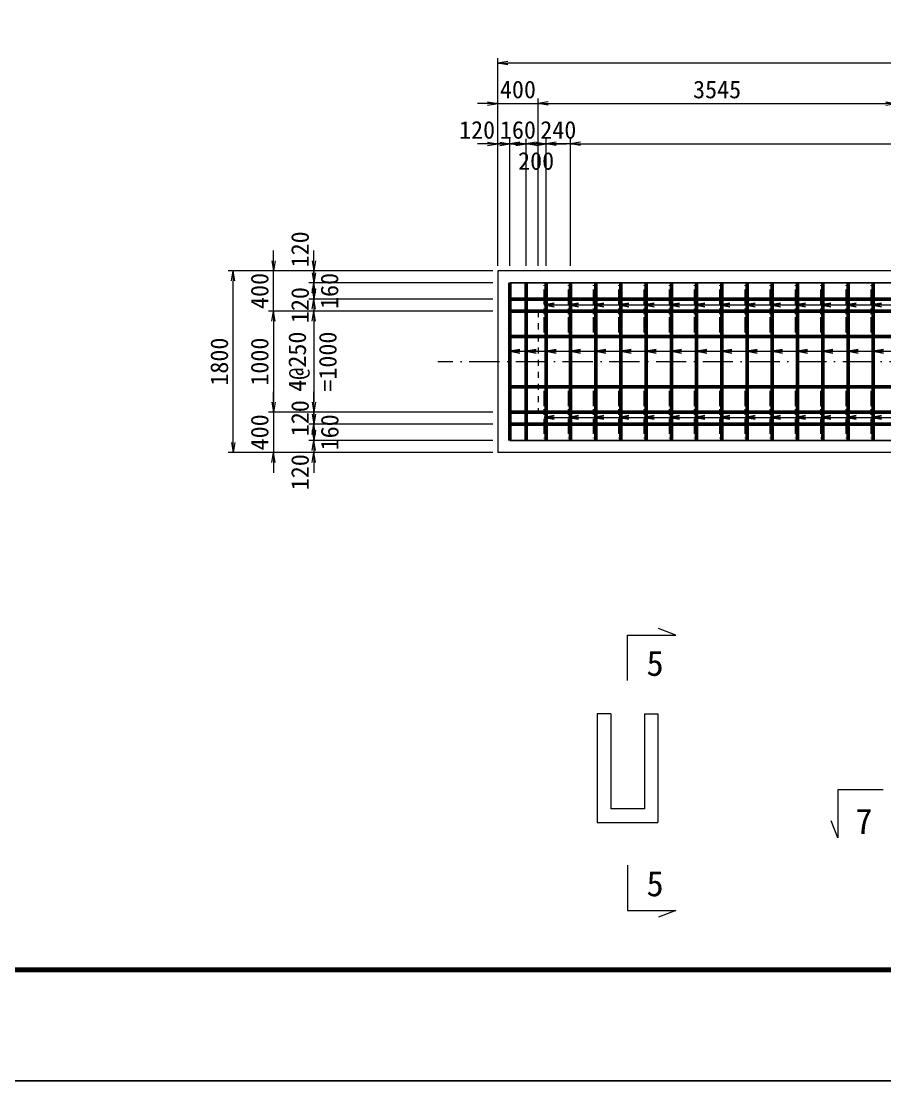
# Model space of a CAD drawing. Header units: millimetres. Extents: x 67792 to 193942, y -50017 to -20317.
# Drawn here: x 85857 to 94413, y -50017 to -39524 of the extents above; entities that cross this region are included whole.
import ezdxf
from ezdxf.enums import TextEntityAlignment as Align

# ---------------------------------------------------------------- set-up
doc = ezdxf.new("R2010")
doc.units = ezdxf.units.MM
doc.header["$LTSCALE"] = 50
doc.header["$PDSIZE"] = 300
for name, pattern in [('SXF_一点短鎖線', [9.25, 6, -1.5, 0.25, -1.5]), ('SXF_二点短鎖線', [11, 6, -1.5, 0.25, -1.5, 0.25, -1.5]), ('SXF_跳び破線', [12, 6, -6])]:
    doc.linetypes.add(name, pattern=pattern)
doc.layers.get('Defpoints').update_dxf_attribs({"color": 191})
for name, color, linetype, lineweight in [('D-BGD', 7, 'Continuous', 13), ('D-BMK', 2, 'SXF_一点短鎖線', 13), ('D-STR', 1, 'Continuous', 50), ('D-STR-DIM', 7, 'Continuous', 13), ('D-STR-HTXT', 7, 'Continuous', 13), ('D-STR-STR7', 6, 'SXF_二点短鎖線', 25), ('D-STR-TXT', 7, 'Continuous', 13), ('D-TTL', 2, 'Continuous', 140)]:
    doc.layers.add(name, color=color, linetype=linetype, lineweight=lineweight)
doc.styles.add('YOKO_GOTHIC', font='MS Gothic.ttf')
doc.dimstyles.new('S50', dxfattribs={"dimscale": 50, "dimtxt": 3.5, "dimasz": 2, "dimexe": 1, "dimexo": 1, "dimgap": 1, "dimtad": 1, "dimdec": 0, "dimzin": 1, "dimdsep": 46, "dimtxsty": 'YOKO_GOTHIC', "dimblk": 'OPEN', "dimcen": 0, "dimclrd": 256, "dimclre": 256, "dimclrt": 256, "dimaunit": 1, "dimadec": 3, "dimazin": 0, "dimtfac": 1, "dimtdec": 0, "dimtix": 1, "dimtmove": 2, "dimatfit": 3, "dimldrblk": 'OPEN', "dimfxl": 1, "dimlwd": -1, "dimlwe": -1, "dimarcsym": 2})

# ---------------------------------------------------------------- blocks, each defined once
blk = doc.blocks.new('_Open')
at = {"color": 0, "linetype": 'ByBlock', "lineweight": -2}
for p, q in [((-1, 0.17), (0, 0)), ((-1, -0.17), (0, 0)), ((0, 0), (-1, 0))]:
    blk.add_line(p, q, dxfattribs=at)
blk = doc.blocks.new('*D306')
at = {"layer": 'D-STR-DIM', "ltscale": 1500, "transparency": 16777216}
for p, q in [((90578, -41945), (90578, -40689)), ((90698, -41945), (90698, -40689)), ((90478, -40739), (90378, -40739)), ((90578, -40739), (90698, -40739)), ((90798, -40739), (90898, -40739))]:
    blk.add_line(p, q, dxfattribs=at)
at = {"layer": 'Defpoints', "color": 0, "ltscale": 1500, "transparency": 16777216}
for p in [(90698, -40739), (90578, -41995), (90698, -41995)]:
    blk.add_point(p, dxfattribs=at)
at = {"layer": 'D-STR-DIM', "ltscale": 1500, "transparency": 16777216, "xscale": 100, "yscale": 100, "zscale": 100}
blk.add_blockref('_Open', (90578, -40739), dxfattribs=at)
at = {"layer": 'D-STR-DIM', "ltscale": 1500, "transparency": 16777216, "xscale": 100, "yscale": 100, "zscale": 100, "rotation": 180}
blk.add_blockref('_Open', (90698, -40739), dxfattribs=at)
at = {"layer": 'D-STR-DIM', "ltscale": 1500, "transparency": 16777216, "insert": (90373, -40601), "char_height": 175, "attachment_point": 5, "style": 'YOKO_GOTHIC'}
blk.add_mtext('120', dxfattribs=at)
blk = doc.blocks.new('*D307')
at = {"layer": 'D-STR-DIM', "ltscale": 1500, "transparency": 16777216}
for p, q in [((90698, -41945), (90698, -40689)), ((90858, -41945), (90858, -40689)), ((90598, -40739), (90498, -40739)), ((90698, -40739), (90858, -40739)), ((90958, -40739), (91058, -40739))]:
    blk.add_line(p, q, dxfattribs=at)
at = {"layer": 'Defpoints', "color": 0, "ltscale": 1500, "transparency": 16777216}
for p in [(90858, -40739), (90698, -41995), (90858, -41995)]:
    blk.add_point(p, dxfattribs=at)
at = {"layer": 'D-STR-DIM', "ltscale": 1500, "transparency": 16777216, "xscale": 100, "yscale": 100, "zscale": 100}
blk.add_blockref('_Open', (90698, -40739), dxfattribs=at)
at = {"layer": 'D-STR-DIM', "ltscale": 1500, "transparency": 16777216, "xscale": 100, "yscale": 100, "zscale": 100, "rotation": 180}
blk.add_blockref('_Open', (90858, -40739), dxfattribs=at)
at = {"layer": 'D-STR-DIM', "ltscale": 1500, "transparency": 16777216, "insert": (90778, -40601), "char_height": 175, "attachment_point": 5, "style": 'YOKO_GOTHIC'}
blk.add_mtext('160', dxfattribs=at)
blk = doc.blocks.new('*D308')
at = {"layer": 'D-STR-DIM', "ltscale": 1500, "transparency": 16777216}
for p, q in [((90858, -41945), (90858, -40689)), ((91058, -41945), (91058, -40689)), ((90758, -40739), (90658, -40739)), ((90858, -40739), (91058, -40739)), ((91158, -40739), (91258, -40739))]:
    blk.add_line(p, q, dxfattribs=at)
at = {"layer": 'Defpoints', "color": 0, "ltscale": 1500, "transparency": 16777216}
for p in [(91058, -40739), (90858, -41995), (91058, -41995)]:
    blk.add_point(p, dxfattribs=at)
at = {"layer": 'D-STR-DIM', "ltscale": 1500, "transparency": 16777216, "xscale": 100, "yscale": 100, "zscale": 100}
blk.add_blockref('_Open', (90858, -40739), dxfattribs=at)
at = {"layer": 'D-STR-DIM', "ltscale": 1500, "transparency": 16777216, "xscale": 100, "yscale": 100, "zscale": 100, "rotation": 180}
blk.add_blockref('_Open', (91058, -40739), dxfattribs=at)
at = {"layer": 'D-STR-DIM', "ltscale": 1500, "transparency": 16777216, "insert": (90958, -40909), "char_height": 175, "attachment_point": 5, "style": 'YOKO_GOTHIC'}
blk.add_mtext('200', dxfattribs=at)
blk = doc.blocks.new('*D309')
at = {"layer": 'D-STR-DIM', "ltscale": 1500, "transparency": 16777216}
for p, q in [((90578, -41945), (90578, -40289)), ((90978, -41945), (90978, -40289)), ((90478, -40339), (90378, -40339)), ((90578, -40339), (90978, -40339)), ((91078, -40339), (91178, -40339))]:
    blk.add_line(p, q, dxfattribs=at)
at = {"layer": 'Defpoints', "color": 0, "ltscale": 1500, "transparency": 16777216}
for p in [(90978, -40339), (90578, -41995), (90978, -41995)]:
    blk.add_point(p, dxfattribs=at)
at = {"layer": 'D-STR-DIM', "ltscale": 1500, "transparency": 16777216, "xscale": 100, "yscale": 100, "zscale": 100}
blk.add_blockref('_Open', (90578, -40339), dxfattribs=at)
at = {"layer": 'D-STR-DIM', "ltscale": 1500, "transparency": 16777216, "xscale": 100, "yscale": 100, "zscale": 100, "rotation": 180}
blk.add_blockref('_Open', (90978, -40339), dxfattribs=at)
at = {"layer": 'D-STR-DIM', "ltscale": 1500, "transparency": 16777216, "insert": (90778, -40201), "char_height": 175, "attachment_point": 5, "style": 'YOKO_GOTHIC'}
blk.add_mtext('400', dxfattribs=at)
blk = doc.blocks.new('*D310')
at = {"layer": 'D-STR-DIM', "ltscale": 1500, "transparency": 16777216}
for p, q in [((90978, -41945), (90978, -40289)), ((94524, -41945), (94524, -40289)), ((91078, -40339), (94424, -40339))]:
    blk.add_line(p, q, dxfattribs=at)
at = {"layer": 'Defpoints', "color": 0, "ltscale": 1500, "transparency": 16777216}
for p in [(94524, -40339), (90978, -41995), (94524, -41995)]:
    blk.add_point(p, dxfattribs=at)
at = {"layer": 'D-STR-DIM', "ltscale": 1500, "transparency": 16777216, "xscale": 100, "yscale": 100, "zscale": 100, "rotation": 180}
blk.add_blockref('_Open', (90978, -40339), dxfattribs=at)
at = {"layer": 'D-STR-DIM', "ltscale": 1500, "transparency": 16777216, "xscale": 100, "yscale": 100, "zscale": 100}
blk.add_blockref('_Open', (94524, -40339), dxfattribs=at)
at = {"layer": 'D-STR-DIM', "ltscale": 1500, "transparency": 16777216, "insert": (92751, -40201), "char_height": 175, "attachment_point": 5, "style": 'YOKO_GOTHIC'}
blk.add_mtext('3545', dxfattribs=at)
blk = doc.blocks.new('*D312')
at = {"layer": 'D-STR-DIM', "ltscale": 1500, "transparency": 16777216}
for p, q in [((90578, -41945), (90578, -39889)), ((102578, -39939), (90678, -39939)), ((102678, -41945), (102678, -39889))]:
    blk.add_line(p, q, dxfattribs=at)
at = {"layer": 'Defpoints', "color": 0, "ltscale": 1500, "transparency": 16777216}
for p in [(90578, -39939), (90578, -41995), (102678, -41995)]:
    blk.add_point(p, dxfattribs=at)
at = {"layer": 'D-STR-DIM', "ltscale": 1500, "transparency": 16777216, "xscale": 100, "yscale": 100, "zscale": 100, "rotation": 180}
blk.add_blockref('_Open', (90578, -39939), dxfattribs=at)
at = {"layer": 'D-STR-DIM', "ltscale": 1500, "transparency": 16777216, "xscale": 100, "yscale": 100, "zscale": 100}
blk.add_blockref('_Open', (102678, -39939), dxfattribs=at)
at = {"layer": 'D-STR-DIM', "ltscale": 1500, "transparency": 16777216, "insert": (96628, -39801), "char_height": 175, "attachment_point": 5, "style": 'YOKO_GOTHIC'}
blk.add_mtext('12100', dxfattribs=at)
blk = doc.blocks.new('*D313')
at = {"layer": 'D-STR-DIM', "ltscale": 1500, "transparency": 16777216}
for p, q in [((91298, -41945), (91298, -40689)), ((102548, -41945), (102548, -40689)), ((91398, -40739), (102448, -40739))]:
    blk.add_line(p, q, dxfattribs=at)
at = {"layer": 'Defpoints', "color": 0, "ltscale": 1500, "transparency": 16777216}
for p in [(102548, -40739), (91298, -41995), (102548, -41995)]:
    blk.add_point(p, dxfattribs=at)
at = {"layer": 'D-STR-DIM', "ltscale": 1500, "transparency": 16777216, "xscale": 100, "yscale": 100, "zscale": 100, "rotation": 180}
blk.add_blockref('_Open', (91298, -40739), dxfattribs=at)
at = {"layer": 'D-STR-DIM', "ltscale": 1500, "transparency": 16777216, "xscale": 100, "yscale": 100, "zscale": 100}
blk.add_blockref('_Open', (102548, -40739), dxfattribs=at)
at = {"layer": 'D-STR-DIM', "ltscale": 1500, "transparency": 16777216, "insert": (96923, -40592), "char_height": 175, "attachment_point": 5, "style": 'YOKO_GOTHIC'}
blk.add_mtext('45@250=11250', dxfattribs=at)
blk = doc.blocks.new('*D314')
at = {"layer": 'D-STR-DIM', "ltscale": 1500, "transparency": 16777216}
for p, q in [((88757, -41895), (88757, -41795)), ((90528, -41995), (88707, -41995)), ((88757, -41995), (88757, -42115)), ((90528, -42115), (88707, -42115)), ((88757, -42215), (88757, -42315))]:
    blk.add_line(p, q, dxfattribs=at)
at = {"layer": 'Defpoints', "color": 0, "ltscale": 1500, "transparency": 16777216}
for p in [(90578, -41995), (88757, -42115), (90578, -42115)]:
    blk.add_point(p, dxfattribs=at)
at = {"layer": 'D-STR-DIM', "ltscale": 1500, "transparency": 16777216, "xscale": 100, "yscale": 100, "zscale": 100}
for p, rotation in [((88757, -41995), 270), ((88757, -42115), 90)]:
    blk.add_blockref('_Open', p, dxfattribs=dict(at, rotation=rotation))
at = {"layer": 'D-STR-DIM', "ltscale": 1500, "transparency": 16777216, "insert": (88620, -41783), "char_height": 175, "attachment_point": 5, "rotation": 90, "style": 'YOKO_GOTHIC'}
blk.add_mtext('120', dxfattribs=at)
blk = doc.blocks.new('*D315')
at = {"layer": 'D-STR-DIM', "ltscale": 1500, "transparency": 16777216}
for p, q in [((88757, -42015), (88757, -41915)), ((90528, -42115), (88707, -42115)), ((88757, -42115), (88757, -42275)), ((90528, -42275), (88707, -42275)), ((88757, -42375), (88757, -42475))]:
    blk.add_line(p, q, dxfattribs=at)
at = {"layer": 'Defpoints', "color": 0, "ltscale": 1500, "transparency": 16777216}
for p in [(90578, -42115), (88757, -42275), (90578, -42275)]:
    blk.add_point(p, dxfattribs=at)
at = {"layer": 'D-STR-DIM', "ltscale": 1500, "transparency": 16777216, "xscale": 100, "yscale": 100, "zscale": 100}
for p, rotation in [((88757, -42115), 270), ((88757, -42275), 90)]:
    blk.add_blockref('_Open', p, dxfattribs=dict(at, rotation=rotation))
at = {"layer": 'D-STR-DIM', "ltscale": 1500, "transparency": 16777216, "insert": (88912, -42195), "char_height": 175, "attachment_point": 5, "rotation": 90, "style": 'YOKO_GOTHIC'}
blk.add_mtext('160', dxfattribs=at)
blk = doc.blocks.new('*D316')
at = {"layer": 'D-STR-DIM', "ltscale": 1500, "transparency": 16777216}
for p, q in [((88757, -42175), (88757, -42075)), ((90528, -42275), (88707, -42275)), ((88757, -42275), (88757, -42395)), ((90528, -42395), (88707, -42395)), ((88757, -42495), (88757, -42595))]:
    blk.add_line(p, q, dxfattribs=at)
at = {"layer": 'Defpoints', "color": 0, "ltscale": 1500, "transparency": 16777216}
for p in [(90578, -42275), (88757, -42395), (90578, -42395)]:
    blk.add_point(p, dxfattribs=at)
at = {"layer": 'D-STR-DIM', "ltscale": 1500, "transparency": 16777216, "xscale": 100, "yscale": 100, "zscale": 100}
for p, rotation in [((88757, -42275), 270), ((88757, -42395), 90)]:
    blk.add_blockref('_Open', p, dxfattribs=dict(at, rotation=rotation))
at = {"layer": 'D-STR-DIM', "ltscale": 1500, "transparency": 16777216, "insert": (88620, -42335), "char_height": 175, "attachment_point": 5, "rotation": 90, "style": 'YOKO_GOTHIC'}
blk.add_mtext('120', dxfattribs=at)
blk = doc.blocks.new('*D317')
at = {"layer": 'D-STR-DIM', "ltscale": 1500, "transparency": 16777216}
for p, q in [((90528, -42395), (88707, -42395)), ((88757, -42495), (88757, -43295)), ((90528, -43395), (88707, -43395))]:
    blk.add_line(p, q, dxfattribs=at)
at = {"layer": 'Defpoints', "color": 0, "ltscale": 1500, "transparency": 16777216}
for p in [(90578, -42395), (88757, -43395), (90578, -43395)]:
    blk.add_point(p, dxfattribs=at)
at = {"layer": 'D-STR-DIM', "ltscale": 1500, "transparency": 16777216, "xscale": 100, "yscale": 100, "zscale": 100}
for p, rotation in [((88757, -42395), 90), ((88757, -43395), 270)]:
    blk.add_blockref('_Open', p, dxfattribs=dict(at, rotation=rotation))
at = {"layer": 'D-STR-DIM', "ltscale": 1500, "transparency": 16777216, "char_height": 175, "attachment_point": 5, "rotation": 90, "style": 'YOKO_GOTHIC'}
for s, insert in [('4@250', (88610, -42895)), ('=1000', (88895, -42895))]:
    blk.add_mtext(s, dxfattribs=dict(at, insert=insert))
blk = doc.blocks.new('*D318')
at = {"layer": 'D-STR-DIM', "ltscale": 1500, "transparency": 16777216}
for p, q in [((88757, -43295), (88757, -43195)), ((90528, -43395), (88707, -43395)), ((88757, -43395), (88757, -43515)), ((90528, -43515), (88707, -43515)), ((88757, -43615), (88757, -43715))]:
    blk.add_line(p, q, dxfattribs=at)
at = {"layer": 'Defpoints', "color": 0, "ltscale": 1500, "transparency": 16777216}
for p in [(90578, -43395), (88757, -43515), (90578, -43515)]:
    blk.add_point(p, dxfattribs=at)
at = {"layer": 'D-STR-DIM', "ltscale": 1500, "transparency": 16777216, "xscale": 100, "yscale": 100, "zscale": 100}
for p, rotation in [((88757, -43395), 270), ((88757, -43515), 90)]:
    blk.add_blockref('_Open', p, dxfattribs=dict(at, rotation=rotation))
at = {"layer": 'D-STR-DIM', "ltscale": 1500, "transparency": 16777216, "insert": (88620, -43455), "char_height": 175, "attachment_point": 5, "rotation": 90, "style": 'YOKO_GOTHIC'}
blk.add_mtext('120', dxfattribs=at)
blk = doc.blocks.new('*D319')
at = {"layer": 'D-STR-DIM', "ltscale": 1500, "transparency": 16777216}
for p, q in [((88757, -43415), (88757, -43315)), ((90528, -43515), (88707, -43515)), ((88757, -43515), (88757, -43675)), ((90528, -43675), (88707, -43675)), ((88757, -43775), (88757, -43875))]:
    blk.add_line(p, q, dxfattribs=at)
at = {"layer": 'Defpoints', "color": 0, "ltscale": 1500, "transparency": 16777216}
for p in [(90578, -43515), (88757, -43675), (90578, -43675)]:
    blk.add_point(p, dxfattribs=at)
at = {"layer": 'D-STR-DIM', "ltscale": 1500, "transparency": 16777216, "xscale": 100, "yscale": 100, "zscale": 100}
for p, rotation in [((88757, -43515), 270), ((88757, -43675), 90)]:
    blk.add_blockref('_Open', p, dxfattribs=dict(at, rotation=rotation))
at = {"layer": 'D-STR-DIM', "ltscale": 1500, "transparency": 16777216, "insert": (88914, -43595), "char_height": 175, "attachment_point": 5, "rotation": 90, "style": 'YOKO_GOTHIC'}
blk.add_mtext('160', dxfattribs=at)
blk = doc.blocks.new('*D320')
at = {"layer": 'D-STR-DIM', "ltscale": 1500, "transparency": 16777216}
for p, q in [((88757, -43575), (88757, -43475)), ((90528, -43675), (88707, -43675)), ((88757, -43675), (88757, -43795)), ((90528, -43795), (88707, -43795)), ((88757, -43895), (88757, -43995))]:
    blk.add_line(p, q, dxfattribs=at)
at = {"layer": 'Defpoints', "color": 0, "ltscale": 1500, "transparency": 16777216}
for p in [(90578, -43675), (88757, -43795), (90578, -43795)]:
    blk.add_point(p, dxfattribs=at)
at = {"layer": 'D-STR-DIM', "ltscale": 1500, "transparency": 16777216, "xscale": 100, "yscale": 100, "zscale": 100}
for p, rotation in [((88757, -43675), 270), ((88757, -43795), 90)]:
    blk.add_blockref('_Open', p, dxfattribs=dict(at, rotation=rotation))
at = {"layer": 'D-STR-DIM', "ltscale": 1500, "transparency": 16777216, "insert": (88620, -43990), "char_height": 175, "attachment_point": 5, "rotation": 90, "style": 'YOKO_GOTHIC'}
blk.add_mtext('120', dxfattribs=at)
blk = doc.blocks.new('*D321')
at = {"layer": 'D-STR-DIM', "ltscale": 1500, "transparency": 16777216}
for p, q in [((88357, -41895), (88357, -41795)), ((90528, -41995), (88307, -41995)), ((88357, -42395), (88357, -41995)), ((90528, -42395), (88307, -42395)), ((88357, -42495), (88357, -42595))]:
    blk.add_line(p, q, dxfattribs=at)
at = {"layer": 'Defpoints', "color": 0, "ltscale": 1500, "transparency": 16777216}
for p in [(88357, -41995), (90578, -41995), (90578, -42395)]:
    blk.add_point(p, dxfattribs=at)
at = {"layer": 'D-STR-DIM', "ltscale": 1500, "transparency": 16777216, "xscale": 100, "yscale": 100, "zscale": 100}
for p, rotation in [((88357, -41995), 270), ((88357, -42395), 90)]:
    blk.add_blockref('_Open', p, dxfattribs=dict(at, rotation=rotation))
at = {"layer": 'D-STR-DIM', "ltscale": 1500, "transparency": 16777216, "insert": (88220, -42195), "char_height": 175, "attachment_point": 5, "rotation": 90, "style": 'YOKO_GOTHIC'}
blk.add_mtext('400', dxfattribs=at)
blk = doc.blocks.new('*D322')
at = {"layer": 'D-STR-DIM', "ltscale": 1500, "transparency": 16777216}
for p, q in [((90528, -42395), (88307, -42395)), ((88357, -42495), (88357, -43295)), ((90528, -43395), (88307, -43395))]:
    blk.add_line(p, q, dxfattribs=at)
at = {"layer": 'Defpoints', "color": 0, "ltscale": 1500, "transparency": 16777216}
for p in [(90578, -42395), (88357, -43395), (90578, -43395)]:
    blk.add_point(p, dxfattribs=at)
at = {"layer": 'D-STR-DIM', "ltscale": 1500, "transparency": 16777216, "xscale": 100, "yscale": 100, "zscale": 100}
for p, rotation in [((88357, -42395), 90), ((88357, -43395), 270)]:
    blk.add_blockref('_Open', p, dxfattribs=dict(at, rotation=rotation))
at = {"layer": 'D-STR-DIM', "ltscale": 1500, "transparency": 16777216, "insert": (88220, -42895), "char_height": 175, "attachment_point": 5, "rotation": 90, "style": 'YOKO_GOTHIC'}
blk.add_mtext('1000', dxfattribs=at)
blk = doc.blocks.new('*D323')
at = {"layer": 'D-STR-DIM', "ltscale": 1500, "transparency": 16777216}
for p, q in [((88357, -43295), (88357, -43195)), ((90528, -43395), (88307, -43395)), ((88357, -43395), (88357, -43795)), ((90528, -43795), (88307, -43795)), ((88357, -43895), (88357, -43995))]:
    blk.add_line(p, q, dxfattribs=at)
at = {"layer": 'Defpoints', "color": 0, "ltscale": 1500, "transparency": 16777216}
for p in [(90578, -43395), (88357, -43795), (90578, -43795)]:
    blk.add_point(p, dxfattribs=at)
at = {"layer": 'D-STR-DIM', "ltscale": 1500, "transparency": 16777216, "xscale": 100, "yscale": 100, "zscale": 100}
for p, rotation in [((88357, -43395), 270), ((88357, -43795), 90)]:
    blk.add_blockref('_Open', p, dxfattribs=dict(at, rotation=rotation))
at = {"layer": 'D-STR-DIM', "ltscale": 1500, "transparency": 16777216, "insert": (88220, -43595), "char_height": 175, "attachment_point": 5, "rotation": 90, "style": 'YOKO_GOTHIC'}
blk.add_mtext('400', dxfattribs=at)
blk = doc.blocks.new('*D324')
at = {"layer": 'D-STR-DIM', "ltscale": 1500, "transparency": 16777216}
for p, q in [((90528, -41995), (87907, -41995)), ((87957, -43695), (87957, -42095)), ((90528, -43795), (87907, -43795))]:
    blk.add_line(p, q, dxfattribs=at)
at = {"layer": 'Defpoints', "color": 0, "ltscale": 1500, "transparency": 16777216}
for p in [(87957, -41995), (90578, -41995), (90578, -43795)]:
    blk.add_point(p, dxfattribs=at)
at = {"layer": 'D-STR-DIM', "ltscale": 1500, "transparency": 16777216, "xscale": 100, "yscale": 100, "zscale": 100}
for p, rotation in [((87957, -41995), 90), ((87957, -43795), 270)]:
    blk.add_blockref('_Open', p, dxfattribs=dict(at, rotation=rotation))
at = {"layer": 'D-STR-DIM', "ltscale": 1500, "transparency": 16777216, "insert": (87820, -42895), "char_height": 175, "attachment_point": 5, "rotation": 90, "style": 'YOKO_GOTHIC'}
blk.add_mtext('1800', dxfattribs=at)
blk = doc.blocks.new('*D436')
at = {"layer": 'D-STR-DIM', "transparency": 16777216}
for p, q in [((91058, -41945), (91058, -40689)), ((91298, -41945), (91298, -40689)), ((90958, -40739), (90858, -40739)), ((91298, -40739), (91058, -40739)), ((91398, -40739), (91498, -40739))]:
    blk.add_line(p, q, dxfattribs=at)
at = {"layer": 'Defpoints', "color": 0, "transparency": 16777216}
for p in [(91058, -40739), (91058, -41995), (91298, -41995)]:
    blk.add_point(p, dxfattribs=at)
at = {"layer": 'D-STR-DIM', "transparency": 16777216, "xscale": 100, "yscale": 100, "zscale": 100}
blk.add_blockref('_Open', (91058, -40739), dxfattribs=at)
at = {"layer": 'D-STR-DIM', "transparency": 16777216, "xscale": 100, "yscale": 100, "zscale": 100, "rotation": 180}
blk.add_blockref('_Open', (91298, -40739), dxfattribs=at)
at = {"layer": 'D-STR-DIM', "transparency": 16777216, "insert": (91178, -40601), "char_height": 175, "attachment_point": 5, "style": 'YOKO_GOTHIC'}
blk.add_mtext('240', dxfattribs=at)

msp = doc.modelspace()

# ---------------------------------------------------------------- linework, layer by layer
at = {"layer": 'D-BGD'}
for p, q in [((102678.1, -41995.4), (90578.1, -41995.4)), ((90578.1, -41995.4), (90578.1, -43795.4)), ((102678.1, -43795.4), (90578.1, -43795.4)), ((91697.8, -46381.4), (91564.5, -46381.4)), ((91564.5, -46381.4), (91564.5, -47458.1)), ((91697.8, -46381.4), (91697.8, -47324.7)), ((92031.1, -46381.4), (92164.5, -46381.4)), ((92031.1, -46381.4), (92031.1, -47324.7)), ((92031.1, -46381.4), (92164.5, -46381.4)), ((92164.5, -46381.4), (92164.5, -47458.1)), ((92031.1, -47324.7), (91697.8, -47324.7)), ((91564.5, -47458.1), (92164.5, -47458.1))]:
    msp.add_line(p, q, dxfattribs=at)
at = {"layer": 'D-BGD', "linetype": 'SXF_跳び破線', "ltscale": 0.2}
for p, q in [((102678.1, -42395.4), (90978.1, -42395.4)), ((90978.1, -42395.4), (90978.1, -43395.4)), ((102678.1, -43395.4), (90978.1, -43395.4))]:
    msp.add_line(p, q, dxfattribs=at)
at = {"layer": 'D-BMK', "linetype": 'SXF_一点短鎖線'}
msp.add_line((103545.9, -42895.4), (89985.9, -42895.4), dxfattribs=at)
at = {"layer": 'D-STR'}
for p, q in [((90698.1, -42115.4), (90698.1, -43675.4)), ((90858.1, -42115.4), (90858.1, -43675.4)), ((91058.1, -42115.4), (91058.1, -43675.4)), ((91298.1, -42115.4), (91298.1, -43675.4)), ((91548.1, -42115.4), (91548.1, -43675.4)), ((91798.1, -42115.4), (91798.1, -43675.4)), ((92048.1, -42115.4), (92048.1, -43675.4)), ((92298.1, -42115.4), (92298.1, -43675.4)), ((92548.1, -42115.4), (92548.1, -43675.4)), ((92798.1, -42115.4), (92798.1, -43675.4)), ((93048.1, -42115.4), (93048.1, -43675.4)), ((93298.1, -42115.4), (93298.1, -43675.4)), ((93548.1, -42115.4), (93548.1, -43675.4)), ((93798.1, -42115.4), (93798.1, -43675.4)), ((94048.1, -42115.4), (94048.1, -43675.4)), ((94298.1, -42115.4), (94298.1, -43675.4)), ((102548.1, -42275.4), (90698.1, -42275.4)), ((102548.1, -42395.4), (90698.1, -42395.4)), ((102548.1, -42645.4), (90698.1, -42645.4)), ((102548.1, -43145.4), (90698.1, -43145.4)), ((102548.1, -43395.4), (90698.1, -43395.4)), ((102548.1, -43515.4), (90698.1, -43515.4))]:
    msp.add_line(p, q, dxfattribs=at)
at = {"layer": 'D-STR-HTXT'}
for points in [[(91864.5, -46052.3), (91864.5, -45604.3), (92340.9, -45604.3), (92171.7, -45538.3)], [(94395, -47135.1), (93947, -47135.1), (93947, -47611.5), (93881, -47442.3)], [(91864.5, -47881.4), (91864.5, -48329.4), (92340.9, -48329.4), (92171.7, -48395.5)]]:
    msp.add_lwpolyline(points, dxfattribs=at)
at = {"layer": 'D-STR-STR7', "ltscale": 0.5}
for p, q in [((91038.1, -42605.5), (91038.1, -42120.5)), ((91278.1, -42605.5), (91278.1, -42120.5)), ((91528.1, -42605.5), (91528.1, -42120.5)), ((91778.1, -42605.5), (91778.1, -42120.5)), ((92028.1, -42605.5), (92028.1, -42120.5)), ((92278.1, -42605.5), (92278.1, -42120.5)), ((92528.1, -42605.5), (92528.1, -42120.5)), ((92778.1, -42605.5), (92778.1, -42120.5)), ((93028.1, -42605.5), (93028.1, -42120.5)), ((93278.1, -42605.5), (93278.1, -42120.5)), ((93528.1, -42605.5), (93528.1, -42120.5)), ((93778.1, -42605.5), (93778.1, -42120.5)), ((94028.1, -42605.5), (94028.1, -42120.5)), ((94278.1, -42605.5), (94278.1, -42120.5)), ((91038.1, -43185.3), (91038.1, -43670.3)), ((91278.1, -43185.3), (91278.1, -43670.3)), ((91528.1, -43185.3), (91528.1, -43670.3)), ((91778.1, -43185.3), (91778.1, -43670.3)), ((92028.1, -43185.3), (92028.1, -43670.3)), ((92278.1, -43185.3), (92278.1, -43670.3)), ((92528.1, -43185.3), (92528.1, -43670.3)), ((92778.1, -43185.3), (92778.1, -43670.3)), ((93028.1, -43185.3), (93028.1, -43670.3)), ((93278.1, -43185.3), (93278.1, -43670.3)), ((93528.1, -43185.3), (93528.1, -43670.3)), ((93778.1, -43185.3), (93778.1, -43670.3)), ((94028.1, -43185.3), (94028.1, -43670.3)), ((94278.1, -43185.3), (94278.1, -43670.3))]:
    msp.add_line(p, q, dxfattribs=at)
at = {"layer": 'D-TTL'}
msp.add_lwpolyline([(68816.7, -21416.6), (68816.7, -48916.6), (108816.7, -48916.6), (108816.7, -21416.6)], close=True, dxfattribs=at)
at = {"layer": 'Defpoints'}
for p, q in [((102548.1, -42115.4), (90698.1, -42115.4)), ((102548.1, -43675.4), (90698.1, -43675.4))]:
    msp.add_line(p, q, dxfattribs=at)
at = {"layer": 'Defpoints', "color": 1}
msp.add_lwpolyline([(67791.7, -20316.6), (67791.7, -50016.6), (109841.7, -50016.6), (109841.7, -20316.6)], close=True, dxfattribs=at)

# ---------------------------------------------------------------- texts
at = {"layer": 'D-STR-TXT', "style": 'YOKO_GOTHIC'}
for s, p in [('5', (92136.8, -46006.4)), ('7', (94205, -47571.8)), ('5', (92136.8, -48189))]:
    msp.add_text(s, height=250, dxfattribs=at).set_placement(p, align=Align.CENTER)

# ---------------------------------------------------------------- dimensions: what is measured, and where the dimension line sits
at = {"layer": 'D-STR-DIM', "ltscale": 1500}
for base, p1, p2, picture, middle in [((90578.1, -39938.6), (102678.1, -41995.4), (90578.1, -41995.4), '*D312', (96628.1, -39801.1)), ((90978.1, -40338.6), (90578.1, -41995.4), (90978.1, -41995.4), '*D309', (90778.1, -40201.1)), ((94523.607, -40338.6482), (90978.1299, -41995.4055), (94523.607, -41995.4055), '*D310', (92750.8685, -40201.1482)), ((90858.1, -40738.6), (90698.1, -41995.4), (90858.1, -41995.4), '*D307', (90778.1, -40601.1))]:
    dim = msp.add_linear_dim(base=base, p1=p1, p2=p2, dimstyle='S50', dxfattribs=at)
    dim.commit()
    dim.dimension.update_dxf_attribs({"geometry": picture, "text_midpoint": middle})
for base, p1, p2, picture, middle in [((90698.1, -40738.6), (90578.1, -41995.4), (90698.1, -41995.4), '*D306', (90373, -40601.1)), ((91058.1, -40738.6), (90858.1, -41995.4), (91058.1, -41995.4), '*D308', (90958.1, -40908.6))]:
    dim = msp.add_linear_dim(base=base, p1=p1, p2=p2, dimstyle='S50', dxfattribs=at)
    dim.commit()
    dim.dimension.update_dxf_attribs({"geometry": picture, "text_midpoint": middle, "dimtype": 160})
at = {"layer": 'D-STR-DIM'}
dim = msp.add_linear_dim(base=(91058.1, -40738.6), p1=(91298.1, -41995.4), p2=(91058.1, -41995.4), dimstyle='S50', dxfattribs=at)
dim.commit()
dim.dimension.update_dxf_attribs({"geometry": '*D436', "text_midpoint": (91178.1, -40601.1)})
at = {"layer": 'D-STR-DIM', "ltscale": 1500}
dim = msp.add_linear_dim(base=(102548.1, -40738.6), p1=(91298.1, -41995.4), p2=(102548.1, -41995.4), text='45@250=<>', dimstyle='S50', dxfattribs=at)
dim.commit()
dim.dimension.update_dxf_attribs({"geometry": '*D313', "text_midpoint": (96923.1, -40591.8)})
for base, p1, p2, picture, middle in [((88757.1, -42115.4), (90578.1, -41995.4), (90578.1, -42115.4), '*D314', (88619.6, -41783.1)), ((88757.1, -42275.4), (90578.1, -42115.4), (90578.1, -42275.4), '*D315', (88911.6, -42195.4)), ((88757.1, -43675.4), (90578.1, -43515.4), (90578.1, -43675.4), '*D319', (88913.6, -43595.4)), ((88757.1, -43795.4), (90578.1, -43675.4), (90578.1, -43795.4), '*D320', (88619.6, -43990.3))]:
    dim = msp.add_linear_dim(base=base, p1=p1, p2=p2, angle=90, dimstyle='S50', dxfattribs=at)
    dim.commit()
    dim.dimension.update_dxf_attribs({"geometry": picture, "text_midpoint": middle, "dimtype": 160})
for base, p1, p2, picture, middle in [((88357.1, -41995.4), (90578.1, -42395.4), (90578.1, -41995.4), '*D321', (88219.6, -42195.4)), ((87957.1, -41995.4), (90578.1, -43795.4), (90578.1, -41995.4), '*D324', (87819.6, -42895.4)), ((88757.1, -42395.4), (90578.1, -42275.4), (90578.1, -42395.4), '*D316', (88619.6, -42335.4)), ((88357.1, -43395.4), (90578.1, -42395.4), (90578.1, -43395.4), '*D322', (88219.6, -42895.4)), ((88357.1, -43795.4), (90578.1, -43395.4), (90578.1, -43795.4), '*D323', (88219.6, -43595.4)), ((88757.1, -43515.4), (90578.1, -43395.4), (90578.1, -43515.4), '*D318', (88619.6, -43455.4))]:
    dim = msp.add_linear_dim(base=base, p1=p1, p2=p2, angle=90, dimstyle='S50', dxfattribs=at)
    dim.commit()
    dim.dimension.update_dxf_attribs({"geometry": picture, "text_midpoint": middle})
dim = msp.add_linear_dim(base=(88757.1, -43395.4), p1=(90578.1, -42395.4), p2=(90578.1, -43395.4), angle=90, text='4@250\\X=<>', dimstyle='S50', dxfattribs=at)
dim.commit()
dim.dimension.update_dxf_attribs({"geometry": '*D317', "text_midpoint": (88757.1, -42895.4)})

# ---------------------------------------------------------------- leaders
at = {"layer": 'D-STR-HTXT'}
for points in [[(91038.1, -42333.8), (104193, -42333.8)], [(91278.1, -42333.8), (91656.1, -42333.8)], [(91528.1, -42333.8), (91906.1, -42333.8)], [(91778.1, -42333.8), (92156.1, -42333.8)], [(92028.1, -42333.8), (92406.1, -42333.8)], [(92278.1, -42333.8), (92656.1, -42333.8)], [(92528.1, -42333.8), (92906.1, -42333.8)], [(92778.1, -42333.8), (93156.1, -42333.8)], [(93028.1, -42333.8), (93406.1, -42333.8)], [(93278.1, -42333.8), (93656.1, -42333.8)], [(93528.1, -42333.8), (93906.1, -42333.8)], [(93778.1, -42333.8), (94156.1, -42333.8)], [(94028.1, -42333.8), (94406.1, -42333.8)], [(94278.1, -42333.8), (94656.1, -42333.8)], [(90698.1, -42792.3), (104213, -42792.3)], [(90858.1, -42792.3), (91236.1, -42792.3)], [(91058.1, -42792.3), (91436.1, -42792.3)], [(91298.1, -42792.3), (91676.1, -42792.3)], [(91548.1, -42792.3), (91926.1, -42792.3)], [(91798.1, -42792.3), (92176.1, -42792.3)], [(92048.1, -42792.3), (92426.1, -42792.3)], [(92298.1, -42792.3), (92676.1, -42792.3)], [(92548.1, -42792.3), (92926.1, -42792.3)], [(92798.1, -42792.3), (93176.1, -42792.3)], [(93048.1, -42792.3), (93426.1, -42792.3)], [(93298.1, -42792.3), (93676.1, -42792.3)], [(93548.1, -42792.3), (93926.1, -42792.3)], [(93798.1, -42792.3), (94176.1, -42792.3)], [(94048.1, -42792.3), (94426.1, -42792.3)], [(94298.1, -42792.3), (94676.1, -42792.3)], [(91038.1, -43446.4), (104193, -43446.4)], [(91278.1, -43446.4), (91656.1, -43446.4)], [(91528.1, -43446.4), (91906.1, -43446.4)], [(91778.1, -43446.4), (92156.1, -43446.4)], [(92028.1, -43446.4), (92406.1, -43446.4)], [(92278.1, -43446.4), (92656.1, -43446.4)], [(92528.1, -43446.4), (92906.1, -43446.4)], [(92778.1, -43446.4), (93156.1, -43446.4)], [(93028.1, -43446.4), (93406.1, -43446.4)], [(93278.1, -43446.4), (93656.1, -43446.4)], [(93528.1, -43446.4), (93906.1, -43446.4)], [(93778.1, -43446.4), (94156.1, -43446.4)], [(94028.1, -43446.4), (94406.1, -43446.4)], [(94278.1, -43446.4), (94656.1, -43446.4)]]:
    msp.add_leader(points, dimstyle='S50', dxfattribs=at)

doc.saveas('drawing.dxf')
